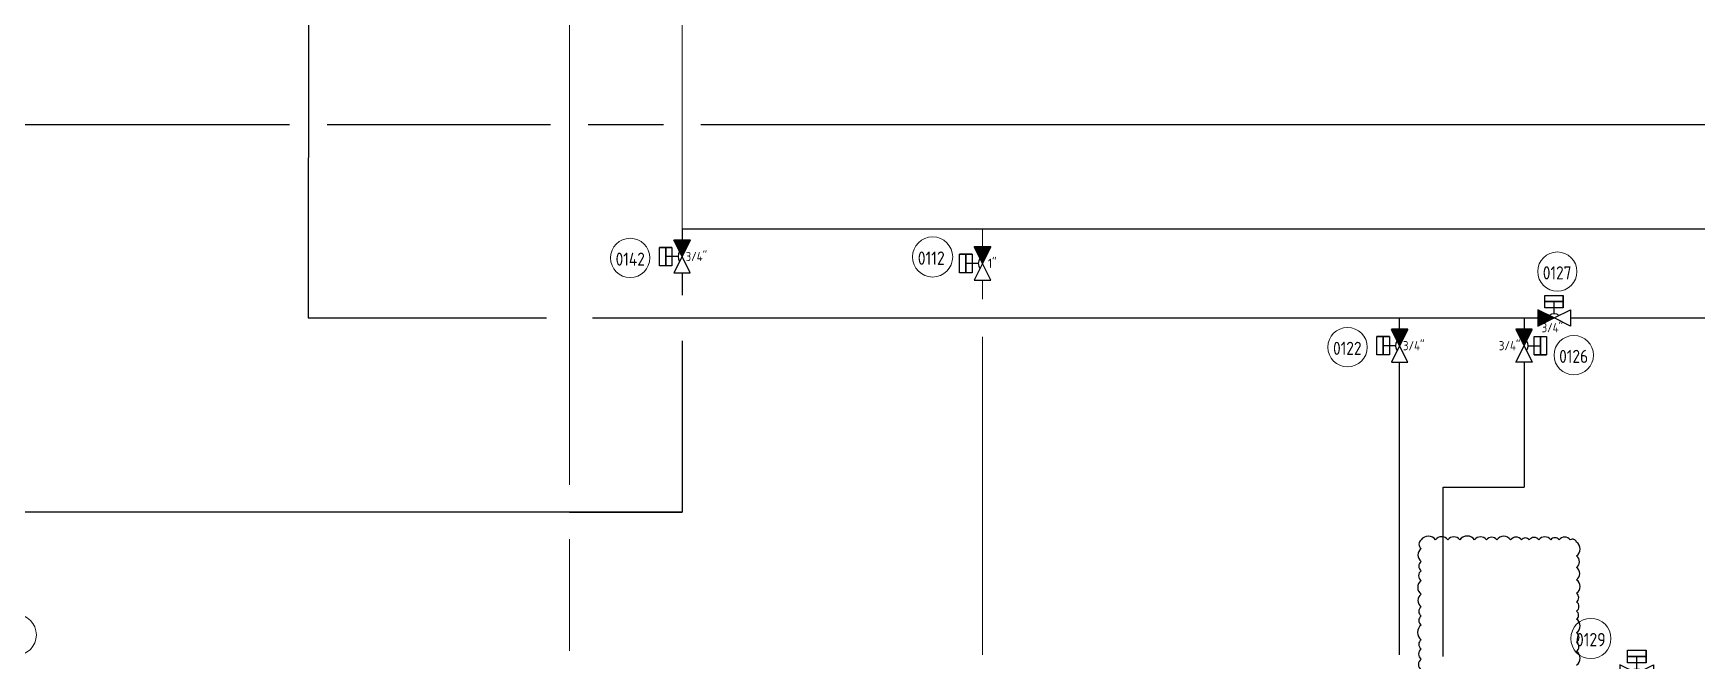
# Model space of a CAD drawing. Header units: millimetres. Extents: x -68339142 to 208, y -167 to 82456658.
# Drawn here: x -68336225 to -68334766, y 82449610 to 82450160 of the extents above; entities that cross this region are included whole.
import ezdxf

# ---------------------------------------------------------------- set-up
doc = ezdxf.new("R2010")
doc.units = ezdxf.units.MM
doc.header["$MEASUREMENT"] = 0
doc.layers.add('WFI', color=100, linetype='Continuous')
doc.layers.add('压缩空气', color=130, linetype='Continuous')
doc.styles.get("Standard").update_dxf_attribs({"font": 'gbenor.shx', "bigfont": 'gbcbig.shx'})

# ---------------------------------------------------------------- blocks, each defined once
blk = doc.blocks.new('*U82')
at = {"color": 1, "linetype": 'ByBlock', "lineweight": 9}
blk.add_circle((0, 13.5), 13.5, dxfattribs=at)
at = {"color": 1, "linetype": 'ByBlock', "lineweight": 13, "flags": 2}
blk.add_attdef('YQJ_CODE', (-5.2, 13.2), '', height=9, dxfattribs=at)
at = {"color": 1, "linetype": 'ByBlock', "lineweight": 13}
blk.add_attdef('YQJ_NO', (-8.6, 5.2), '', height=9, dxfattribs=at)
at = {"color": 1, "linetype": 'ByBlock', "lineweight": 9, "flags": 1}
for tag, p in [('YQJ_ITEMID', (25, 8)), ('YQJ_CLASS_NAME', (25, 3.7)), ('供电电源', (25.5, -5.2)), ('品牌', (25.4, -0.7)), ('量程上限', (25.4, -14.9)), ('控制方式', (25.7, -10)), ('量程下限', (25.3, -20)), ('输入信号类型1', (25.2, -25.3)), ('输入信号类型2', (25, -30.5))]:
    blk.add_attdef(tag, p, '', height=5, dxfattribs=at)
at = {"color": 1, "linetype": 'ByBlock', "lineweight": 9}
blk.add_attdef('尺寸', (-4.1, -6.9), '', height=6.3, dxfattribs=at)
blk = doc.blocks.new('*U275')
at = {"color": 0}
for p, q in [((0, 0), (-5.6, 11.2)), ((-5.6, 11.2), (5.6, 11.2)), ((5.6, 11.2), (0, 0)), ((-15.5, -6.3), (-15.5, 6.3)), ((-11.2, 6.3), (-11.2, -6.3)), ((-11.2, -6.3), (-11.2, 6.3)), ((-2.8, 0), (-11.2, 0)), ((-7, 6.3), (-7, -6.3)), ((0, 0), (-5.6, -11.2)), ((5.6, -11.2), (0, 0)), ((-7, -6.3), (-15.5, -6.3)), ((-5.6, -11.2), (5.6, -11.2))]:
    blk.add_line(p, q, dxfattribs=at)
blk.add_lwpolyline([(-7, 6.3), (-7, 6.3), (-15.5, 6.3), (-15.5, 6.3)], close=True, dxfattribs=at)
at = {"color": 1, "linetype": 'ByBlock', "lineweight": 9}
blk.add_circle((-33.5, 4.4), 13.5, dxfattribs=at)
at = {"color": 0}
blk.add_arc((2.8, 0), 5.62, 143.1301, 216.8699, dxfattribs=at)
at = {"color": 1, "linetype": 'ByBlock', "lineweight": 9}
for tag, p, height, flags in [('YQJ_CODE', (-41.2, 7.1), 9, 2), ('YQJ_ITEMID', (12.3, -9.3), 5, 1), ('YQJ_CLASS_NAME', (12.3, -15), 5, 1), ('供电电源', (13.4, -26.4), 5, 1), ('品牌', (13.5, -20.6), 5, 1), ('控制方式', (13.7, -33.1), 5, 1), ('输出信号类型2', (14, -46.4), 5, 1), ('输出信号类型1', (14.2, -39.4), 5, 1)]:
    blk.add_attdef(tag, p, '', height=height, dxfattribs=dict(at, flags=flags))
for tag, p, height in [('YQJ_NO', (-43.5, -0.9), 9), ('尺寸', (3.7, -3), 6.3)]:
    blk.add_attdef(tag, p, '', height=height, dxfattribs=at)
blk = doc.blocks.new('*U43')
h = blk.add_hatch(color=256)
h.dxf.hatch_style = 1
h.paths.add_polyline_path([(5.625, 11.25), (-5.625, 11.25), (0, 0)])
at = {"color": 0}
for p, q in [((5.625, 11.25), (-5.625, 11.25)), ((-5.625, 11.25), (0, 0)), ((0, 0), (5.625, 11.25))]:
    blk.add_line(p, q, dxfattribs=at)
blk = doc.blocks.new('*U317')
at = {"color": 0}
for p, q in [((-15.5, -6.3), (-15.5, 6.3)), ((-11.2, 6.3), (-11.2, -6.3)), ((-11.2, -6.3), (-11.2, 6.3)), ((-7, 6.3), (-7, -6.3)), ((0, 0), (-5.6, 11.2)), ((-5.6, 11.2), (5.6, 11.2)), ((0, 0), (-5.6, -11.2)), ((5.6, 11.2), (0, 0)), ((5.6, -11.2), (0, 0)), ((-7, -6.3), (-15.5, -6.3)), ((-2.8, 0), (-11.2, 0)), ((-5.6, -11.2), (5.6, -11.2))]:
    blk.add_line(p, q, dxfattribs=at)
blk.add_lwpolyline([(-7, 6.3), (-7, 6.3), (-15.5, 6.3), (-15.5, 6.3)], close=True, dxfattribs=at)
at = {"color": 1, "linetype": 'ByBlock', "lineweight": 9}
blk.add_circle((-35.7, -1), 13.5, dxfattribs=at)
at = {"color": 0}
blk.add_arc((2.8, 0), 5.63, 143.1301, 216.8699, dxfattribs=at)
at = {"color": 1, "linetype": 'ByBlock', "lineweight": 9}
for tag, p, height in [('YQJ_NO', (-45.7, -6.3), 9), ('尺寸', (2.4, -3.1), 6.3)]:
    blk.add_attdef(tag, p, '', height=height, dxfattribs=at)
for tag, p, height, flags in [('YQJ_CODE', (-43.4, 1.7), 9, 2), ('YQJ_ITEMID', (12.3, -9.3), 5, 1), ('YQJ_CLASS_NAME', (12.3, -15), 5, 1), ('供电电源', (13.4, -26.4), 5, 1), ('品牌', (13.5, -20.6), 5, 1), ('控制方式', (13.7, -33.1), 5, 1), ('输出信号类型1', (14.2, -39.4), 5, 1), ('输出信号类型2', (14, -46.4), 5, 1)]:
    blk.add_attdef(tag, p, '', height=height, dxfattribs=dict(at, flags=flags))
blk = doc.blocks.new('*U328')
at = {"color": 0}
for p, q in [((5.6, 11.2), (-5.6, 11.2)), ((-5.6, 11.2), (0, 0)), ((-5.6, -11.2), (0, 0)), ((0, 0), (5.6, 11.2)), ((0, 0), (5.6, -11.2)), ((2.8, 0), (11.2, 0)), ((7, -6.3), (7, 6.3)), ((7, 6.3), (15.5, 6.3)), ((11.2, -6.3), (11.2, 6.3)), ((11.2, 6.3), (11.2, -6.3)), ((15.5, 6.3), (15.5, -6.3)), ((5.6, -11.2), (-5.6, -11.2))]:
    blk.add_line(p, q, dxfattribs=at)
blk.add_lwpolyline([(7, -6.3), (7, -6.3), (15.5, -6.3), (15.5, -6.3)], close=True, dxfattribs=at)
at = {"color": 1, "linetype": 'ByBlock', "lineweight": 9}
blk.add_circle((34.1, -6.5), 13.5, dxfattribs=at)
at = {"color": 0}
blk.add_arc((-2.8, 0), 5.63, 323.1301, 36.8699, dxfattribs=at)
at = {"color": 1, "linetype": 'ByBlock', "lineweight": 9}
for tag, p, height in [('尺寸', (-17.3, -3.1), 6.3), ('YQJ_NO', (24.1, -11.8), 9)]:
    blk.add_attdef(tag, p, '', height=height, dxfattribs=at)
for tag, p, height, flags in [('YQJ_CODE', (26.4, -3.8), 9, 2), ('YQJ_ITEMID', (12.3, -9.3), 5, 1), ('YQJ_CLASS_NAME', (12.3, -15), 5, 1), ('供电电源', (13.4, -26.4), 5, 1), ('品牌', (13.5, -20.6), 5, 1), ('控制方式', (13.7, -33.1), 5, 1), ('输出信号类型1', (14.2, -39.4), 5, 1), ('输出信号类型2', (14, -46.4), 5, 1)]:
    blk.add_attdef(tag, p, '', height=height, dxfattribs=dict(at, flags=flags))
blk = doc.blocks.new('*U337')
at = {"color": 0}
for p, q in [((-6.3, 7), (-6.3, 15.5)), ((-6.3, 15.5), (6.3, 15.5)), ((-11.3, 5.6), (-11.3, -5.6)), ((-11.3, -5.6), (0, 0)), ((0, 0), (-11.3, 5.6)), ((6.3, 11.2), (-6.3, 11.2)), ((-6.3, 11.2), (6.3, 11.2)), ((6.3, 7), (-6.3, 7)), ((0, 2.8), (0, 11.2)), ((0, 0), (11.2, 5.6)), ((11.2, -5.6), (0, 0)), ((11.2, 5.6), (11.2, -5.6))]:
    blk.add_line(p, q, dxfattribs=at)
blk.add_lwpolyline([(6.3, 7), (6.3, 7), (6.3, 15.5), (6.3, 15.5)], close=True, dxfattribs=at)
at = {"color": 1, "linetype": 'ByBlock', "lineweight": 9}
blk.add_circle((2.2, 31.8), 13.5, dxfattribs=at)
at = {"color": 0}
blk.add_arc((0, -2.8), 5.63, 53.1301, 126.8699, dxfattribs=at)
at = {"color": 1, "linetype": 'ByBlock', "lineweight": 9}
for tag, p, height in [('YQJ_NO', (-7.8, 26.5), 9), ('尺寸', (-8.6, -9.8), 6.3)]:
    blk.add_attdef(tag, p, '', height=height, dxfattribs=at)
for tag, p, height, flags in [('YQJ_CODE', (-5.5, 34.5), 9, 2), ('YQJ_ITEMID', (12.3, -9.3), 5, 1), ('YQJ_CLASS_NAME', (12.3, -15), 5, 1), ('供电电源', (13.4, -26.4), 5, 1), ('品牌', (13.5, -20.6), 5, 1), ('控制方式', (13.7, -33.1), 5, 1), ('输出信号类型1', (14.2, -39.4), 5, 1), ('输出信号类型2', (14, -46.4), 5, 1)]:
    blk.add_attdef(tag, p, '', height=height, dxfattribs=dict(at, flags=flags))
blk = doc.blocks.new('*U338')
h = blk.add_hatch(color=256)
h.dxf.hatch_style = 1
h.paths.add_polyline_path([(-11.3, 5.6), (-11.3, -5.6), (0, 0)])
at = {"color": 0}
for p, q in [((-11.3, 5.6), (-11.3, -5.6)), ((-11.3, -5.6), (0, 0)), ((0, 0), (-11.3, 5.6))]:
    blk.add_line(p, q, dxfattribs=at)
blk = doc.blocks.new('*U392')
at = {"color": 0}
for p, q in [((-6.3, 7), (-6.3, 15.5)), ((-6.3, 15.5), (6.3, 15.5)), ((6.3, 11.2), (-6.3, 11.2)), ((-6.3, 11.2), (6.3, 11.2)), ((0, 2.8), (0, 11.2)), ((-11.3, 5.6), (-11.3, -5.6)), ((-11.3, -5.6), (0, 0)), ((0, 0), (-11.3, 5.6)), ((6.3, 7), (-6.3, 7)), ((0, 0), (11.2, 5.6)), ((11.2, -5.6), (0, 0)), ((11.2, 5.6), (11.2, -5.6))]:
    blk.add_line(p, q, dxfattribs=at)
blk.add_lwpolyline([(6.3, 7), (6.3, 7), (6.3, 15.5), (6.3, 15.5)], close=True, dxfattribs=at)
at = {"color": 1, "linetype": 'ByBlock', "lineweight": 9}
blk.add_circle((-30.9, 23.4), 13.5, dxfattribs=at)
at = {"color": 0}
blk.add_arc((0, -2.8), 5.62, 53.1301, 126.8699, dxfattribs=at)
at = {"color": 1, "linetype": 'ByBlock', "lineweight": 9}
for tag, p, height, flags in [('YQJ_CODE', (-38.7, 26.1), 9, 2), ('YQJ_ITEMID', (12.3, -9.3), 5, 1), ('YQJ_CLASS_NAME', (12.3, -15), 5, 1), ('供电电源', (13.4, -26.4), 5, 1), ('品牌', (13.5, -20.6), 5, 1), ('控制方式', (13.7, -33.1), 5, 1), ('输出信号类型2', (14, -46.4), 5, 1), ('输出信号类型1', (14.2, -39.4), 5, 1)]:
    blk.add_attdef(tag, p, '', height=height, dxfattribs=dict(at, flags=flags))
for tag, p, height in [('YQJ_NO', (-40.9, 18.1), 9), ('尺寸', (-6.8, -10.6), 6.3)]:
    blk.add_attdef(tag, p, '', height=height, dxfattribs=at)

msp = doc.modelspace()

# ---------------------------------------------------------------- linework, layer by layer
at = {"color": 4}
for p, q in [((-68335984.18257, 82450363.87027), (-68335984.18392, 82449910.12842)), ((-68336382.32432, 82450079.73116), (-68336014.44276, 82450079.73116)), ((-68336014.44276, 82450079.73116), (-68336000.68342, 82450079.73116)), ((-68335967.68342, 82450079.73116), (-68335771.6878, 82450079.73116)), ((-68335738.6878, 82450079.73116), (-68335672.7668, 82450079.73116)), ((-68335639.7668, 82450079.73116), (-68330886.49434, 82450079.73116)), ((-68335984.18392, 82449910.12849), (-68335775.1528, 82449910.12864)), ((-68335734.77092, 82449910.12493), (-68334905.71575, 82449910.08848)), ((-68335026.95153, 82449900.14061), (-68335026.95154, 82449910.13766)), ((-68334917.70184, 82449910.08901), (-68334917.70184, 82449900.12824)), ((-68334891.35285, 82449910.08785), (-68334891.3348, 82449910.08785)), ((-68334876.9719, 82449910.08721), (-68332940.48932, 82449910.00207)), ((-68334917.70184, 82449885.75936), (-68334917.70184, 82449885.75327)), ((-68335026.9514, 82449727.41637), (-68335026.95151, 82449871.39676)), ((-68334917.70184, 82449871.38439), (-68334917.70184, 82449761.80256)), ((-68334988.56402, 82449613.33913), (-68334988.55749, 82449761.80256)), ((-68334988.55749, 82449761.80256), (-68334917.70184, 82449761.80256)), ((-68335026.95132, 82449614.84781), (-68335026.9514, 82449727.41461))]:
    msp.add_line(p, q, dxfattribs=at)
at = {"color": 3}
msp.add_line((-68335656.26681, 82449988.28269), (-68333714.16465, 82449988.28249), dxfattribs=at)
for p, q in [((-68335656.26681, 82449988.28269), (-68335656.26681, 82449978.32949)), ((-68335656.26681, 82449963.95801), (-68335656.26681, 82449963.9575)), ((-68335656.26681, 82449949.58564), (-68335656.26681, 82449930.12148)), ((-68335656.26681, 82449890.12148), (-68335656.26681, 82449739.97176)), ((-68335656.26681, 82449739.97176), (-68336708.00915, 82449739.97176)), ((-68335755.1878, 82449739.97176), (-68335656.26681, 82449739.97176))]:
    msp.add_line(p, q)
msp.add_lwpolyline([(-68334871.67242, 82449605.71291, 0.52056705), (-68334871.67242, 82449617.8135, 0.52056705), (-68334871.67242, 82449625.92166, 0.52056705), (-68334871.67242, 82449634.21781, 0.52056705), (-68334871.67242, 82449645.92023, 0.52056705), (-68334871.67242, 82449653.0166, 0.52056705), (-68334871.67242, 82449661.19088, 0.52056705), (-68334871.67242, 82449668.72325, 0.52056705), (-68334871.67242, 82449680.62405, 0.52056705), (-68334871.67242, 82449691.43757, 0.52056705), (-68334871.67242, 82449701.42262, 0.52056705), (-68334871.67242, 82449713.60866, 0.52056705), (-68334877.19055, 82449715.52545, 0.52056705), (-68334886.99147, 82449715.52545, 0.52056705), (-68334894.3505, 82449715.52545, 0.52056705), (-68334904.751, 82449715.52545, 0.52056705), (-68334913.16007, 82449715.52545, 0.52056705), (-68334919.96916, 82449715.52545, 0.52056705), (-68334929.49175, 82449715.52545, 0.52056705), (-68334941.55754, 82449715.52545, 0.52056705), (-68334950.67241, 82449715.52545, 0.52056705), (-68334961.08552, 82449715.52545, 0.52056705), (-68334974.15843, 82449715.52545, 0.52056705), (-68334984.5862, 82449715.52545, 0.52056705), (-68334995.28986, 82449715.52545, 0.52056705), (-68335007.96463, 82449715.52545, 0.52056705), (-68335007.96463, 82449707.95319, 0.52056705), (-68335007.96463, 82449696.63205, 0.52056705), (-68335007.96463, 82449688.5009, 0.52056705), (-68335007.96463, 82449679.80353, 0.52056705), (-68335007.96463, 82449667.9593, 0.52056705), (-68335007.96463, 82449656.93031, 0.52056705), (-68335007.96463, 82449648.81341, 0.52056705), (-68335007.96463, 82449640.77382, 0.52056705), (-68335007.96463, 82449628.06998, 0.52056705), (-68335007.96463, 82449619.96284, 0.52056705), (-68335007.96463, 82449610.99528, 0.52056705), (-68335007.96463, 82449601.59314, 0.52056705)], format="xyb")
at = {"layer": 'WFI', "lineweight": 9}
msp.add_line((-68335656.26681, 82450436.25301), (-68335656.2668, 82449988.28269), dxfattribs=at)
at = {"layer": 'WFI', "color": 3, "lineweight": 9}
for p, q in [((-68335392.82339, 82449972.5213), (-68335392.82339, 82449988.28266)), ((-68335392.82339, 82449926.60664), (-68335392.82339, 82449943.16976)), ((-68335392.8234, 82449727.40595), (-68335392.82339, 82449893.60664)), ((-68335392.8234, 82449614.83915), (-68335392.8234, 82449727.40595))]:
    msp.add_line(p, q, dxfattribs=at)
at = {"layer": '压缩空气', "lineweight": 9}
for p, q in [((-68335755.1878, 82449806.96027), (-68335755.1878, 82450452.93832)), ((-68335755.1878, 82449806.96027), (-68335755.1878, 82449763.77759)), ((-68335755.1878, 82449716.16594), (-68335755.1878, 82449618.30194))]:
    msp.add_line(p, q, dxfattribs=at)

# ---------------------------------------------------------------- block references
ref = msp.add_blockref('*U317', (-68335656.26678, 82449963.95756), dxfattribs=dict(xscale=1.277504460777601, yscale=1.277504460777601, zscale=1.277504460777601))
ref.add_attrib('YQJ_NO', '0142', (-68335714.60486, 82449955.91524), dxfattribs={"color": 1, "linetype": 'ByBlock', "lineweight": 9, "height": 11.49754})
ref.add_attrib('尺寸', '3/4"', (-68335653.22435, 82449959.95264), dxfattribs={"color": 1, "linetype": 'ByBlock', "lineweight": 9, "height": 8.048278})
ref = msp.add_blockref('*U275', (-68335392.82339, 82449957.84553), dxfattribs=dict(xscale=1.304513100000001, yscale=1.304513100000001, zscale=1.304513100000001))
ref.add_attrib('YQJ_NO', '0112', (-68335449.58349, 82449956.6473), dxfattribs={"color": 1, "linetype": 'ByBlock', "lineweight": 9, "height": 11.740618})
ref.add_attrib('尺寸', '1"', (-68335387.9492, 82449953.91947), dxfattribs={"color": 1, "linetype": 'ByBlock', "lineweight": 9, "height": 8.218433})
for name, p, xscale, yscale, zscale in [('*U43', (-68335656.26668, 82449963.95776), 1.277504460777601, 1.277504460777601, 1.277504460777601), ('*U43', (-68335392.82339, 82449957.84553), 1.304513100000001, 1.304513100000001, 1.304513100000001), ('*U338', (-68334891.34364, 82449910.09236), 1.277504460777601, 1.277504460777601, 1.277504460777601), ('*U43', (-68335026.95142, 82449885.76888), 1.277504460777601, 1.277504460777601, 1.277504460777601), ('*U43', (-68334917.70013, 82449885.75632), 1.277504460777601, 1.277504460777601, 1.277504460777601)]:
    msp.add_blockref(name, p, dxfattribs=dict(xscale=xscale, yscale=yscale, zscale=zscale))
ref = msp.add_blockref('*U337', (-68334891.34383, 82449910.09236), dxfattribs=dict(xscale=1.277504460777601, yscale=1.277504460777601, zscale=1.277504460777601))
ref.add_attrib('YQJ_NO', '0127', (-68334901.28958, 82449943.89648), dxfattribs={"color": 1, "linetype": 'ByBlock', "lineweight": 9, "height": 11.49754})
ref.add_attrib('尺寸', '3/4"', (-68334902.33934, 82449897.54858), dxfattribs={"color": 1, "linetype": 'ByBlock', "lineweight": 9, "height": 8.048278})
ref = msp.add_blockref('*U317', (-68335026.95152, 82449885.76869), dxfattribs=dict(xscale=1.277504460777601, yscale=1.277504460777601, zscale=1.277504460777601))
ref.add_attrib('YQJ_NO', '0122', (-68335085.2896, 82449877.72637), dxfattribs={"color": 1, "linetype": 'ByBlock', "lineweight": 9, "height": 11.49754})
ref.add_attrib('尺寸', '3/4"', (-68335023.90909, 82449881.76376), dxfattribs={"color": 1, "linetype": 'ByBlock', "lineweight": 9, "height": 8.048278})
ref = msp.add_blockref('*U328', (-68334917.70032, 82449885.75632), dxfattribs=dict(xscale=1.277504460777601, yscale=1.277504460777601, zscale=1.277504460777601))
ref.add_attrib('YQJ_NO', '0126', (-68334886.91862, 82449870.68184), dxfattribs={"color": 1, "linetype": 'ByBlock', "lineweight": 9, "height": 11.49754})
ref.add_attrib('尺寸', '3/4"', (-68334939.8071, 82449881.75139), dxfattribs={"color": 1, "linetype": 'ByBlock', "lineweight": 9, "height": 8.048278})
ref = msp.add_blockref('*U82', (-68336240.74919, 82449614.31107), dxfattribs=dict(xscale=1.331, yscale=1.331, zscale=1.331))
ref.add_attrib('YQJ_NO', '001', (-68336252.20317, 82449621.2849), dxfattribs={"color": 1, "linetype": 'ByBlock', "lineweight": 13, "height": 11.979})
ref = msp.add_blockref('*U392', (-68334818.83032, 82449598.58085), dxfattribs=dict(xscale=1.304513100000001, yscale=1.304513100000001, zscale=1.304513100000001))
ref.add_attrib('YQJ_NO', '0129', (-68334872.23745, 82449622.20397), dxfattribs={"color": 1, "linetype": 'ByBlock', "lineweight": 9, "height": 11.740618})
ref.add_attrib('尺寸', '1.5"', (-68334827.68936, 82449584.76302), dxfattribs={"color": 1, "linetype": 'ByBlock', "lineweight": 9, "height": 8.218433})

doc.saveas('drawing.dxf')
